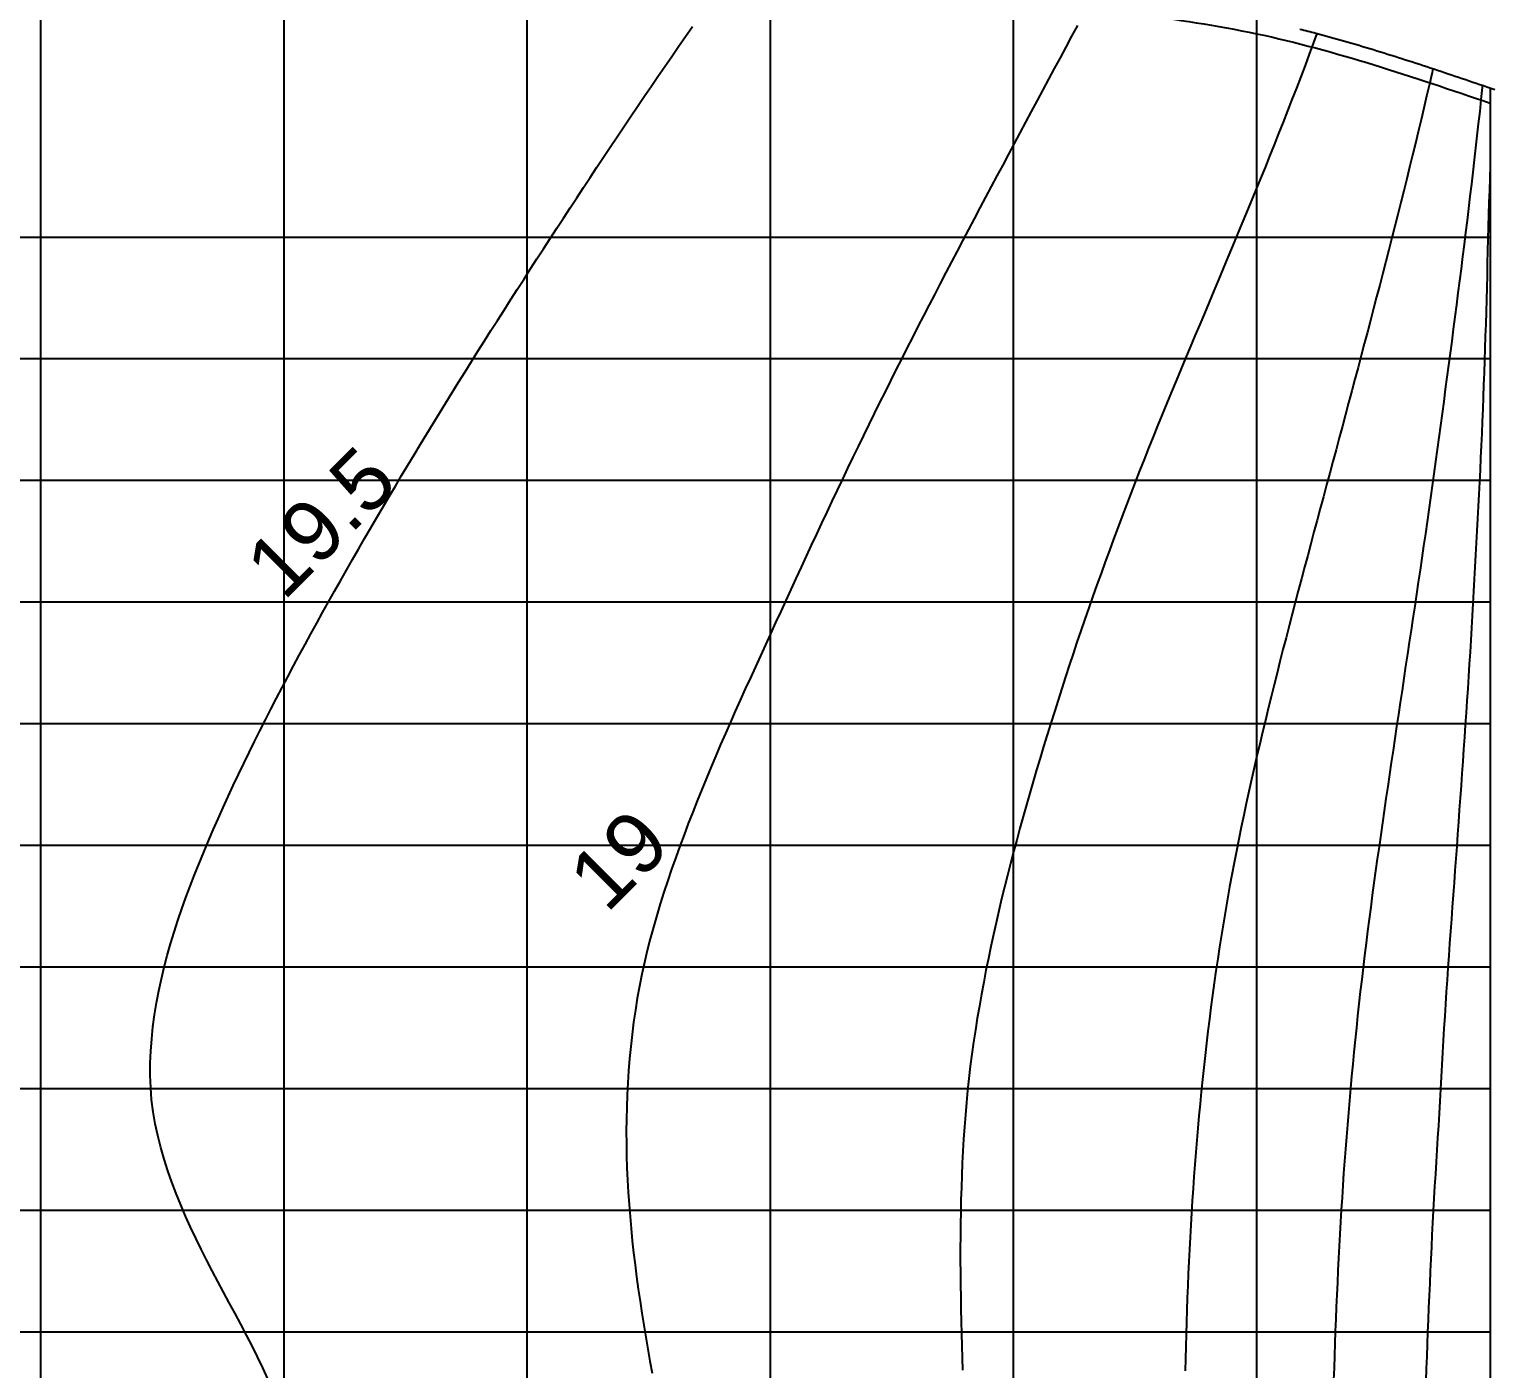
# Model space of a CAD drawing. Header units: millimetres. Extents: x 219888 to 472088, y 91183 to 209983.
# Drawn here: x 351434 to 363484, y 163441 to 174450 of the extents above; entities that cross this region are included whole.
import ezdxf

# ---------------------------------------------------------------- set-up
doc = ezdxf.new("R2010")
doc.units = ezdxf.units.MM
for name, color, linetype in [('Stations', 7, 'Continuous'), ('中横剖面图', 7, 'Continuous'), ('图纸', 7, 'Continuous')]:
    doc.layers.add(name, color=color, linetype=linetype)
doc.styles.get("Standard").update_dxf_attribs({"font": 'arial.ttf', "height": 600})

msp = doc.modelspace()

# ---------------------------------------------------------------- linework, layer by layer
at = {"layer": 'Stations', "color": 135}
for points in [[(353396.46, 163357.961), (353354.23, 163448.631), (353310.9, 163538.561), (353266.29, 163628.111), (353220.48, 163717.051), (353173.69, 163805.461), (353126.29, 163893.531), (353078.62, 163981.461), (353031, 164069.411), (352983.73, 164157.541), (352937.05, 164245.991), (352891.13, 164334.831), (352846.15, 164424.161), (352802.28, 164514.021), (352759.71, 164604.511), (352718.61, 164695.681), (352679.17, 164787.581), (352641.6, 164880.261), (352606.09, 164973.741), (352572.86, 165068.051), (352542.14, 165163.211), (352514.28, 165259.261), (352489.69, 165356.181), (352468.78, 165453.971), (352451.98, 165552.541), (352439.69, 165651.781), (352431.92, 165751.471), (352428.37, 165851.401), (352428.77, 165951.401), (352432.82, 166051.331), (352440.2, 166151.051), (352450.68, 166250.511), (352464.08, 166349.611), (352480.22, 166448.311), (352498.94, 166546.541), (352520.08, 166644.301), (352543.46, 166741.531), (352568.9, 166838.101), (352596.31, 166934.291), (352625.49, 167029.951), (352656.31, 167125.111), (352688.62, 167219.761), (352722.3, 167313.931), (352757.21, 167407.641), (352793.28, 167500.941), (352830.36, 167593.821), (352868.39, 167686.321), (352907.25, 167778.471), (352946.85, 167870.301), (352987.13, 167961.851), (353028.05, 168053.111), (353069.57, 168144.081), (353111.67, 168234.801), (353154.33, 168325.241), (353197.51, 168415.441), (353241.21, 168505.401), (353285.39, 168595.121), (353330.02, 168684.601), (353375.1, 168773.871), (353420.6, 168862.941), (353466.48, 168951.781), (353512.74, 169040.451), (353559.36, 169128.921), (353606.31, 169217.211), (353653.58, 169305.331), (353701.16, 169393.301), (353749.04, 169481.091), (353797.21, 169568.721), (353845.66, 169656.211), (353894.38, 169743.551), (353943.35, 169830.741), (353992.56, 169917.781), (354042.01, 170004.711), (354091.68, 170091.511), (354141.55, 170178.181), (354191.61, 170264.741), (354241.87, 170351.211), (354292.27, 170437.551), (354342.86, 170523.821), (354393.62, 170609.971), (354444.55, 170696.021), (354495.66, 170781.961), (354546.96, 170867.791), (354598.45, 170953.511), (354650.12, 171039.111), (354701.98, 171124.601), (354754.04, 171209.981), (354806.26, 171295.241), (354858.67, 171380.391), (354911.24, 171465.441), (354963.99, 171550.391), (355016.98, 171635.371), (355070.05, 171720.131), (355123.28, 171804.801), (355176.65, 171889.361), (355230.17, 171973.831), (355283.83, 172058.201), (355337.64, 172142.501), (355391.58, 172226.721), (355445.62, 172310.851), (355499.77, 172394.921), (355554, 172478.941), (355608.32, 172562.901), (355662.69, 172646.821), (355717.14, 172730.701), (355771.65, 172814.541), (355826.24, 172898.321), (355880.93, 172982.051), (355935.73, 173065.711), (355990.65, 173149.291), (356045.69, 173232.771), (356100.88, 173316.191), (356156.19, 173399.491), (356211.65, 173482.731), (356267.23, 173565.861), (356322.95, 173648.911), (356378.8, 173731.881), (356434.77, 173814.751), (356490.8, 173897.431), (356547.03, 173980.141), (356603.39, 174062.771), (356659.86, 174145.321), (356716.45, 174227.801), (356773.14, 174310.191), (356829.95, 174392.511), (356886.85, 174474.751)], [(360052.44, 174480.831), (360004.98, 174392.801), (359957.54, 174304.771), (359910.12, 174216.721), (359862.73, 174128.641), (359815.37, 174040.551), (359768.08, 173952.471), (359720.82, 173864.341), (359673.6, 173776.191), (359626.42, 173688.001), (359579.3, 173599.801), (359532.22, 173511.561), (359485.18, 173423.311), (359438.19, 173335.021), (359391.25, 173246.711), (359344.35, 173158.381), (359297.49, 173070.031), (359250.69, 172981.641), (359203.94, 172893.221), (359157.26, 172804.771), (359110.65, 172716.281), (359064.18, 172627.851), (359017.73, 172539.281), (358971.39, 172450.661), (358925.14, 172361.981), (358879.02, 172273.261), (358833.01, 172184.461), (358787.14, 172095.591), (358741.42, 172006.651), (358695.86, 171917.631), (358650.46, 171828.511), (358605.25, 171739.311), (358560.23, 171650.011), (358515.4, 171560.621), (358470.76, 171471.131), (358426.3, 171381.551), (358382.02, 171291.881), (358337.93, 171202.121), (358294.02, 171112.281), (358250.28, 171022.341), (358206.73, 170932.331), (358163.34, 170842.241), (358120.11, 170752.051), (358077.05, 170661.801), (358034.15, 170571.481), (357991.4, 170481.081), (357948.79, 170390.601), (357906.35, 170300.071), (357864.04, 170209.461), (357821.88, 170118.781), (357779.86, 170028.051), (357737.97, 169937.241), (357696.21, 169846.391), (357654.53, 169755.491), (357612.91, 169664.561), (357571.33, 169573.621), (357529.7, 169482.561), (357488.1, 169391.641), (357446.48, 169300.731), (357404.87, 169209.811), (357363.34, 169118.861), (357321.94, 169027.841), (357280.72, 168936.741), (357239.74, 168845.521), (357199.07, 168754.161), (357158.74, 168662.651), (357118.8, 168570.971), (357079.28, 168479.111), (357040.23, 168387.061), (357001.67, 168294.781), (356963.66, 168202.291), (356926.22, 168109.561), (356889.4, 168016.591), (356853.25, 167923.351), (356817.79, 167829.841), (356783.09, 167736.051), (356749.17, 167641.971), (356716.11, 167547.591), (356683.93, 167452.901), (356652.7, 167357.901), (356622.53, 167262.551), (356593.54, 167166.831), (356565.85, 167070.731), (356539.63, 166974.331), (356514.94, 166877.411), (356491.98, 166780.081), (356470.83, 166682.351), (356451.47, 166584.231), (356433.85, 166485.781), (356417.93, 166387.061), (356403.65, 166288.081), (356390.96, 166188.881), (356379.8, 166089.501), (356370.16, 165989.971), (356362, 165890.291), (356355.34, 165790.511), (356350.14, 165690.621), (356346.41, 165590.691), (356344.13, 165490.711), (356343.27, 165390.701), (356343.79, 165290.691), (356345.65, 165190.691), (356348.83, 165090.731), (356353.26, 164990.811), (356358.92, 164890.971), (356365.75, 164791.181), (356373.7, 164691.471), (356382.7, 164592.031), (356392.72, 164492.521), (356403.69, 164393.111), (356415.57, 164293.811), (356428.32, 164194.621), (356441.89, 164095.541), (356456.25, 163996.571), (356471.35, 163897.701), (356487.13, 163798.931), (356503.49, 163700.271), (356520.37, 163601.701), (356537.67, 163503.171), (356555.28, 163404.721)], [(362022.569, 174416.483), (361994.7, 174340.981), (361959.77, 174247.281), (361924.54, 174153.681), (361889.02, 174060.191), (361853.23, 173966.831), (361817.16, 173873.531), (361780.85, 173780.361), (361744.29, 173687.291), (361707.5, 173594.301), (361670.48, 173501.391), (361633.25, 173408.561), (361595.83, 173315.831), (361558.23, 173223.171), (361520.45, 173130.581), (361482.51, 173038.051), (361444.42, 172945.591), (361406.19, 172853.171), (361367.85, 172760.811), (361329.39, 172668.491), (361290.84, 172576.211), (361252.22, 172483.971), (361213.52, 172391.751), (361174.78, 172299.591), (361135.98, 172207.411), (361097.16, 172115.241), (361058.33, 172023.071), (361019.5, 171930.911), (360980.7, 171838.781), (360941.94, 171746.581), (360903.26, 171654.341), (360864.69, 171562.061), (360826.29, 171469.761), (360788.04, 171377.331), (360750.02, 171284.821), (360712.27, 171192.271), (360674.77, 171099.541), (360637.57, 171006.691), (360600.67, 170913.781), (360564.04, 170820.701), (360527.7, 170727.521), (360491.64, 170634.261), (360455.85, 170540.861), (360420.35, 170447.401), (360385.11, 170353.781), (360350.17, 170260.111), (360315.5, 170166.281), (360281.12, 170072.351), (360247.06, 169978.341), (360213.3, 169884.191), (360179.87, 169789.961), (360146.74, 169695.571), (360113.95, 169601.121), (360081.49, 169506.511), (360049.36, 169411.821), (360017.58, 169317.031), (359986.11, 169222.071), (359955.01, 169127.051), (359924.23, 169031.861), (359893.81, 168936.631), (359863.7, 168841.231), (359833.91, 168745.791), (359804.44, 168650.261), (359775.24, 168554.571), (359746.34, 168458.861), (359717.71, 168363.011), (359689.4, 168267.111), (359661.43, 168171.131), (359633.82, 168074.961), (359606.62, 167978.751), (359579.85, 167882.441), (359553.51, 167785.891), (359527.69, 167689.311), (359502.37, 167592.601), (359477.56, 167495.661), (359453.33, 167398.671), (359429.67, 167301.521), (359406.59, 167204.161), (359384.16, 167106.731), (359362.37, 167009.161), (359341.23, 166911.371), (359320.79, 166813.491), (359301.06, 166715.471), (359282.05, 166617.321), (359263.77, 166518.931), (359246.28, 166420.491), (359229.6, 166321.911), (359213.78, 166223.181), (359198.86, 166124.231), (359184.93, 166025.231), (359172.03, 165926.091), (359160.2, 165826.791), (359149.5, 165727.291), (359139.92, 165627.771), (359131.37, 165528.161), (359123.8, 165428.461), (359117.13, 165328.601), (359111.32, 165228.781), (359106.3, 165128.921), (359102.01, 165029.021), (359098.42, 164929.071), (359095.5, 164829.121), (359093.21, 164729.161), (359091.55, 164629.191), (359090.46, 164529.211), (359089.94, 164429.131), (359089.95, 164329.131), (359090.45, 164229.151), (359091.42, 164129.161), (359092.82, 164029.191), (359094.62, 163929.091), (359096.78, 163829.121), (359099.25, 163729.151), (359101.96, 163629.191), (359104.83, 163529.331), (359107.77, 163429.271)], [(362975.958, 174127.191), (362968.99, 174095.941), (362946.93, 173998.451), (362924.55, 173900.961), (362901.87, 173803.561), (362878.92, 173706.231), (362855.71, 173608.991), (362832.26, 173511.751), (362808.6, 173414.571), (362784.76, 173317.491), (362760.73, 173220.391), (362736.55, 173123.361), (362712.24, 173026.401), (362687.77, 172929.401), (362663.18, 172832.461), (362638.47, 172735.551), (362613.65, 172638.691), (362588.71, 172541.841), (362563.67, 172445.031), (362538.53, 172348.261), (362513.31, 172251.521), (362487.98, 172154.751), (362462.57, 172058.011), (362437.1, 171961.341), (362411.56, 171864.651), (362385.95, 171767.961), (362360.31, 171671.351), (362334.59, 171574.661), (362308.86, 171478.081), (362283.07, 171381.421), (362257.26, 171284.821), (362231.42, 171188.231), (362205.54, 171091.601), (362179.65, 170995.041), (362153.75, 170898.471), (362127.81, 170801.851), (362101.86, 170705.271), (362075.92, 170608.721), (362049.97, 170512.181), (362024.02, 170415.571), (361998.09, 170318.961), (361972.21, 170222.361), (361946.39, 170125.761), (361920.63, 170029.141), (361894.95, 169932.491), (361869.37, 169835.841), (361843.9, 169739.141), (361818.54, 169642.411), (361793.33, 169545.641), (361768.26, 169448.831), (361743.36, 169351.961), (361718.64, 169255.061), (361694.11, 169158.101), (361669.79, 169061.101), (361645.69, 168964.051), (361621.84, 168866.951), (361598.24, 168769.801), (361574.91, 168672.611), (361551.84, 168575.261), (361529.07, 168477.851), (361506.62, 168380.391), (361484.5, 168282.891), (361462.73, 168185.351), (361441.31, 168087.641), (361420.28, 167989.821), (361399.69, 167891.971), (361379.56, 167794.081), (361359.9, 167696.001), (361340.74, 167597.811), (361322.12, 167499.591), (361304.06, 167401.281), (361286.52, 167302.761), (361269.52, 167204.221), (361253.04, 167105.661), (361237.04, 167006.871), (361221.54, 166908.091), (361206.51, 166809.271), (361191.93, 166710.271), (361177.83, 166611.331), (361164.17, 166512.231), (361150.96, 166413.091), (361138.21, 166313.981), (361125.88, 166214.651), (361114.02, 166115.451), (361102.58, 166016.031), (361091.59, 165916.661), (361081.03, 165817.211), (361070.88, 165717.711), (361061.16, 165618.221), (361051.84, 165518.601), (361042.93, 165419.071), (361034.4, 165319.351), (361026.27, 165219.791), (361018.51, 165119.991), (361011.15, 165020.371), (361004.13, 164920.511), (360997.5, 164820.811), (360991.21, 164720.931), (360985.28, 164621.171), (360979.68, 164521.271), (360974.43, 164421.441), (360969.49, 164321.551), (360964.87, 164221.631), (360960.55, 164121.781), (360956.51, 164021.791), (360952.76, 163921.981), (360949.26, 163821.911), (360946.04, 163722.041), (360943.06, 163622.021), (360940.32, 163522.061), (360937.81, 163422.121)], [(363381.648, 173990.488), (363380.07, 173972.271), (363371.44, 173873.451), (363360.73, 173773.671), (363349.49, 173674.301), (363338.11, 173574.891), (363326.76, 173475.601), (363315.44, 173376.211), (363304.08, 173276.831), (363292.62, 173177.481), (363281.01, 173078.141), (363269.22, 172978.851), (363257.22, 172879.571), (363245.02, 172780.321), (363232.67, 172681.081), (363220.18, 172581.861), (363207.58, 172482.661), (363194.89, 172383.471), (363182.11, 172284.291), (363169.27, 172185.111), (363156.37, 172085.971), (363143.42, 171986.811), (363130.41, 171887.661), (363117.39, 171788.651), (363104.32, 171689.541), (363091.19, 171590.331), (363078, 171491.261), (363064.71, 171392.031), (363051.38, 171292.871), (363037.99, 171193.761), (363024.55, 171094.661), (363011.04, 170995.581), (362997.46, 170896.501), (362983.8, 170797.451), (362970.05, 170698.391), (362956.21, 170599.351), (362942.24, 170500.331), (362928.14, 170401.341), (362913.9, 170302.341), (362899.53, 170203.381), (362885.05, 170104.441), (362870.46, 170005.511), (362855.78, 169906.591), (362841.03, 169807.681), (362826.22, 169708.781), (362811.38, 169609.901), (362796.53, 169511.001), (362781.67, 169412.111), (362766.8, 169313.221), (362751.94, 169214.321), (362737.09, 169115.431), (362722.24, 169016.541), (362707.41, 168917.641), (362692.6, 168818.751), (362677.81, 168719.841), (362663.05, 168620.931), (362648.33, 168522.031), (362633.64, 168423.111), (362619.01, 168324.191), (362604.45, 168225.251), (362589.96, 168126.311), (362575.54, 168027.361), (362561.22, 167928.381), (362547.01, 167829.401), (362532.9, 167730.391), (362518.93, 167631.371), (362505.1, 167532.341), (362491.44, 167433.281), (362477.96, 167334.181), (362464.69, 167235.071), (362451.64, 167135.921), (362438.84, 167036.741), (362426.32, 166937.531), (362414.07, 166838.281), (362402.12, 166738.991), (362390.46, 166639.671), (362379.08, 166540.331), (362367.98, 166440.941), (362357.17, 166341.531), (362346.64, 166242.081), (362336.38, 166142.621), (362326.4, 166043.111), (362316.69, 165943.571), (362307.27, 165844.031), (362298.13, 165744.451), (362289.28, 165644.831), (362280.71, 165545.201), (362272.44, 165445.551), (362264.46, 165345.841), (362256.77, 165246.151), (362249.36, 165146.431), (362242.25, 165046.681), (362235.41, 164946.921), (362228.85, 164847.131), (362222.57, 164747.321), (362216.56, 164647.511), (362210.81, 164547.661), (362205.32, 164447.821), (362200.09, 164347.951), (362195.1, 164248.081), (362190.35, 164148.191), (362185.83, 164048.291), (362181.53, 163948.391), (362177.44, 163848.461), (362173.56, 163748.541), (362169.89, 163648.611), (362166.41, 163548.671), (362163.11, 163448.711), (362160, 163348.771)], [(363446.14, 173968.517), (363446.14, 173926.281), (363446.14, 173826.851), (363446.14, 173726.961), (363446.14, 173626.851), (363446.14, 173527.421), (363446.14, 173427.171), (363446.04, 173327.011), (363443.14, 173227.061), (363440.26, 173127.101), (363437.39, 173027.141), (363434.55, 172927.171), (363431.75, 172827.221), (363428.99, 172727.251), (363426.29, 172627.291), (363423.65, 172527.321), (363421.03, 172427.361), (363418.39, 172327.391), (363415.69, 172227.421), (363412.91, 172127.471), (363410, 172027.501), (363406.96, 171927.551), (363403.78, 171827.601), (363400.45, 171727.661), (363397, 171627.711), (363393.42, 171527.771), (363389.72, 171427.831), (363385.89, 171327.891), (363381.92, 171227.971), (363377.76, 171128.071), (363373.35, 171028.211), (363368.59, 170928.421), (363363.47, 170828.581), (363358.18, 170728.731), (363352.99, 170628.921), (363347.88, 170528.871), (363342.8, 170429.011), (363337.67, 170329.091), (363332.48, 170229.221), (363327.19, 170129.361), (363321.8, 170029.501), (363316.33, 169929.651), (363310.75, 169829.811), (363305.08, 169729.971), (363299.31, 169630.131), (363293.44, 169530.301), (363287.46, 169430.481), (363281.36, 169330.671), (363275.13, 169230.861), (363268.77, 169131.061), (363262.29, 169031.271), (363255.69, 168931.491), (363248.99, 168831.721), (363242.2, 168731.941), (363235.34, 168632.181), (363228.41, 168532.421), (363221.44, 168432.661), (363214.44, 168332.911), (363207.41, 168233.151), (363200.36, 168133.401), (363193.3, 168033.651), (363186.22, 167933.901), (363179.11, 167834.151), (363171.98, 167734.411), (363164.82, 167634.661), (363157.62, 167534.921), (363150.38, 167435.181), (363143.07, 167335.441), (363135.66, 167235.641), (363128.19, 167135.941), (363120.74, 167036.111), (363113.47, 166936.421), (363106.43, 166836.831), (363099.57, 166737.041), (363092.85, 166637.251), (363086.24, 166537.471), (363079.72, 166437.681), (363073.3, 166337.891), (363066.96, 166238.091), (363060.71, 166138.281), (363054.59, 166038.471), (363048.61, 165938.641), (363042.84, 165838.781), (363037.4, 165738.741), (363032.28, 165638.871), (363027.12, 165539.081), (363021.42, 165439.311), (363015.24, 165339.531), (363008.89, 165239.731), (363002.54, 165139.941), (362996.33, 165040.171), (362990.32, 164940.351), (362984.57, 164840.521), (362979.05, 164740.671), (362973.72, 164640.811), (362968.58, 164540.941), (362963.59, 164441.071), (362958.75, 164341.181), (362954.06, 164241.291), (362949.5, 164141.401), (362945.07, 164041.481), (362940.78, 163941.581), (362936.62, 163841.661), (362932.59, 163741.751), (362928.69, 163641.821), (362924.93, 163541.901), (362921.29, 163441.961), (362917.77, 163342.021)], [(363446.14, 173968.517), (363446.14, 173923.671), (363446.14, 173823.671), (363446.14, 173723.671), (363446.14, 173623.671), (363446.14, 173523.671), (363446.14, 173423.661), (363446.14, 173323.671), (363446.14, 173223.671), (363446.14, 173123.671), (363446.14, 173023.661), (363446.14, 172923.661), (363446.14, 172823.661), (363446.14, 172723.661), (363446.14, 172623.661), (363446.14, 172523.661), (363446.14, 172423.661), (363446.14, 172323.661), (363446.14, 172223.661), (363446.14, 172123.661), (363446.14, 172023.661), (363446.14, 171923.661), (363446.14, 171823.661), (363446.14, 171723.661), (363446.14, 171623.661), (363446.14, 171523.661), (363446.14, 171423.661), (363446.14, 171323.661), (363446.14, 171223.661), (363446.14, 171123.661), (363446.14, 171023.661), (363446.14, 170923.661), (363446.14, 170823.661), (363446.14, 170723.661), (363446.14, 170623.661), (363446.14, 170523.661), (363446.14, 170423.651), (363446.14, 170323.651), (363446.14, 170223.661), (363446.14, 170123.651), (363446.14, 170023.651), (363446.14, 169923.651), (363446.14, 169823.651), (363446.14, 169723.651), (363446.14, 169623.651), (363446.14, 169523.651), (363446.14, 169423.651), (363446.14, 169323.651), (363446.14, 169223.651), (363446.14, 169123.651), (363446.14, 169023.651), (363446.14, 168923.651), (363446.14, 168823.651), (363446.14, 168723.651), (363446.14, 168623.651), (363446.14, 168523.651), (363446.14, 168423.651), (363446.14, 168323.651), (363446.14, 168223.651), (363446.14, 168123.651), (363446.14, 168023.651), (363446.14, 167923.651), (363446.14, 167823.651), (363446.14, 167723.651), (363446.14, 167623.651), (363446.14, 167523.641), (363446.14, 167423.641), (363446.14, 167323.641), (363446.14, 167223.641), (363446.14, 167123.641), (363446.14, 167023.641), (363446.14, 166923.641), (363446.14, 166823.641), (363446.14, 166723.641), (363446.14, 166623.641), (363446.14, 166523.641), (363446.14, 166423.641), (363446.14, 166323.641), (363446.14, 166223.641), (363446.14, 166123.641), (363446.14, 166023.641), (363446.14, 165923.641), (363446.14, 165823.641), (363446.14, 165723.641), (363446.14, 165623.641), (363446.14, 165523.641), (363446.14, 165423.641), (363446.14, 165323.641), (363446.14, 165223.641), (363446.14, 165123.641), (363446.14, 165023.631), (363446.14, 164923.641), (363446.14, 164823.631), (363446.14, 164723.631), (363446.14, 164623.631), (363446.14, 164523.631), (363446.14, 164423.631), (363446.14, 164323.631), (363446.14, 164223.631), (363446.14, 164123.631), (363446.14, 164023.631), (363446.14, 163923.631), (363446.14, 163823.631), (363446.14, 163723.631), (363446.14, 163623.631), (363446.14, 163523.631), (363446.14, 163423.631)], [(363446.14, 173968.517), (363446.14, 173925.481), (363446.14, 173825.481), (363446.14, 173725.481), (363446.14, 173625.481), (363446.14, 173525.481), (363446.14, 173425.481), (363446.14, 173325.481), (363446.14, 173225.481), (363446.14, 173125.481), (363446.14, 173025.481), (363446.14, 172925.481), (363446.14, 172825.481), (363446.14, 172725.481), (363446.14, 172625.481), (363446.14, 172525.481), (363446.14, 172425.471), (363446.14, 172325.471), (363446.14, 172225.481), (363446.14, 172125.481), (363446.14, 172025.481), (363446.14, 171925.471), (363446.14, 171825.471), (363446.14, 171725.471), (363446.14, 171625.471), (363446.14, 171525.471), (363446.14, 171425.471), (363446.14, 171325.471), (363446.14, 171225.471), (363446.14, 171125.471), (363446.14, 171025.471), (363446.14, 170925.471), (363446.14, 170825.471), (363446.14, 170725.471), (363446.14, 170625.471), (363446.14, 170525.401), (363446.14, 170425.471), (363446.14, 170325.461), (363446.14, 170225.471), (363446.14, 170125.471), (363446.14, 170025.461), (363446.14, 169925.471), (363446.14, 169825.461), (363446.14, 169725.471), (363446.14, 169625.471), (363446.14, 169525.471), (363446.14, 169425.461), (363446.14, 169325.461), (363446.14, 169225.461), (363446.14, 169125.461), (363446.14, 169025.461), (363446.14, 168925.461), (363446.14, 168825.461), (363446.14, 168725.461), (363446.14, 168625.461), (363446.14, 168525.461), (363446.14, 168425.471), (363446.14, 168325.471), (363446.14, 168225.471), (363446.14, 168125.471), (363446.14, 168025.471), (363446.14, 167925.461), (363446.14, 167825.461), (363446.14, 167725.461), (363446.14, 167625.461), (363446.14, 167525.451), (363446.14, 167425.451), (363446.14, 167325.451), (363446.14, 167225.451), (363446.14, 167125.451), (363446.14, 167025.451), (363446.14, 166925.451), (363446.14, 166825.451), (363446.14, 166725.451), (363446.14, 166625.451), (363446.14, 166525.451), (363446.14, 166425.451), (363446.14, 166325.441), (363446.14, 166225.451), (363446.14, 166125.451), (363446.14, 166025.451), (363446.14, 165925.441), (363446.14, 165825.441), (363446.14, 165725.441), (363446.14, 165625.441), (363446.14, 165525.451), (363446.14, 165425.381), (363446.14, 165325.441), (363446.14, 165225.441), (363446.14, 165125.441), (363446.14, 165025.431), (363446.14, 164925.341), (363446.14, 164825.341), (363446.14, 164725.291), (363446.14, 164625.191), (363446.14, 164525.081), (363446.14, 164425.131), (363446.14, 164325.031), (363446.14, 164225.021), (363446.14, 164125.221), (363446.14, 164025.761), (363446.14, 163925.541), (363446.14, 163825.521), (363446.14, 163725.501), (363446.14, 163625.641), (363446.14, 163525.601), (363446.14, 163425.571)], [(363446.14, 173968.517), (363446.14, 173930.941), (363446.14, 173830.941), (363446.14, 173730.931), (363446.14, 173630.941), (363446.14, 173530.941), (363446.14, 173430.941), (363446.14, 173330.941), (363446.14, 173230.941), (363446.14, 173130.941), (363446.14, 173030.941), (363446.14, 172930.941), (363446.14, 172830.941), (363446.14, 172730.941), (363446.14, 172630.941), (363446.14, 172530.941), (363446.14, 172430.941), (363446.14, 172330.941), (363446.14, 172230.941), (363446.14, 172130.931), (363446.14, 172030.931), (363446.14, 171930.931), (363446.14, 171830.931), (363446.14, 171730.931), (363446.14, 171630.931), (363446.14, 171530.931), (363446.14, 171430.931), (363446.14, 171330.931), (363446.14, 171230.931), (363446.14, 171130.931), (363446.14, 171030.931), (363446.14, 170930.931), (363446.14, 170830.931), (363446.14, 170730.931), (363446.14, 170630.931), (363446.14, 170530.931), (363446.14, 170430.931), (363446.14, 170330.931), (363446.14, 170230.931), (363446.14, 170130.931), (363446.14, 170030.931), (363446.14, 169930.931), (363446.14, 169830.931), (363446.14, 169730.931), (363446.14, 169630.921), (363446.14, 169530.931), (363446.14, 169430.921), (363446.14, 169330.921), (363446.14, 169230.921), (363446.14, 169130.921), (363446.14, 169030.921), (363446.14, 168930.921), (363446.14, 168830.921), (363446.14, 168730.921), (363446.14, 168630.931), (363446.14, 168530.921), (363446.14, 168430.931), (363446.14, 168330.921), (363446.14, 168230.931), (363446.14, 168130.931), (363446.14, 168030.921), (363446.14, 167930.921), (363446.14, 167830.921), (363446.14, 167730.921), (363446.14, 167630.921), (363446.14, 167530.921), (363446.14, 167430.921), (363446.14, 167330.921), (363446.14, 167230.921), (363446.14, 167130.921), (363446.14, 167030.921), (363446.14, 166930.921), (363446.14, 166830.921), (363446.14, 166730.911), (363446.14, 166630.921), (363446.14, 166530.911), (363446.14, 166430.911), (363446.14, 166330.911), (363446.14, 166230.911), (363446.14, 166130.911), (363446.14, 166030.911), (363446.14, 165930.911), (363446.14, 165830.911), (363446.14, 165730.911), (363446.14, 165630.911), (363446.14, 165530.911), (363446.14, 165430.911), (363446.14, 165330.911), (363446.14, 165230.911), (363446.14, 165130.911), (363446.14, 165030.911), (363446.14, 164930.911), (363446.14, 164830.911), (363446.14, 164730.911), (363446.14, 164630.911), (363446.14, 164530.911), (363446.14, 164430.911), (363446.14, 164330.911), (363446.14, 164230.911), (363446.14, 164130.911), (363446.14, 164030.911), (363446.14, 163930.911), (363446.14, 163830.911), (363446.14, 163730.911), (363446.14, 163630.901), (363446.14, 163530.901), (363446.14, 163430.911)], [(363446.14, 173968.517), (363446.14, 173942.171), (363446.14, 173842.171), (363446.14, 173742.171), (363446.14, 173642.171), (363446.14, 173542.171), (363446.14, 173442.171), (363446.14, 173342.171), (363446.14, 173242.171), (363446.14, 173142.171), (363446.14, 173042.171), (363446.14, 172942.171), (363446.14, 172842.171), (363446.14, 172742.171), (363446.14, 172642.171), (363446.14, 172542.171), (363446.14, 172442.171), (363446.14, 172342.171), (363446.14, 172242.171), (363446.14, 172142.171), (363446.14, 172042.171), (363446.14, 171942.171), (363446.14, 171842.171), (363446.14, 171742.171), (363446.14, 171642.161), (363446.14, 171542.161), (363446.14, 171442.161), (363446.14, 171342.171), (363446.14, 171242.161), (363446.14, 171142.161), (363446.14, 171042.161), (363446.14, 170942.161), (363446.14, 170842.161), (363446.14, 170742.161), (363446.14, 170642.161), (363446.14, 170542.161), (363446.14, 170442.161), (363446.14, 170342.161), (363446.14, 170242.161), (363446.14, 170142.161), (363446.14, 170042.161), (363446.14, 169942.161), (363446.14, 169842.161), (363446.14, 169742.161), (363446.14, 169642.161), (363446.14, 169542.161), (363446.14, 169442.161), (363446.14, 169342.161), (363446.14, 169242.151), (363446.14, 169142.161), (363446.14, 169042.161), (363446.14, 168942.161), (363446.14, 168842.161), (363446.14, 168742.161), (363446.14, 168642.161), (363446.14, 168542.161), (363446.14, 168442.161), (363446.14, 168342.151), (363446.14, 168242.151), (363446.14, 168142.151), (363446.14, 168042.151), (363446.14, 167942.151), (363446.14, 167842.151), (363446.14, 167742.151), (363446.14, 167642.151), (363446.14, 167542.151), (363446.14, 167442.151), (363446.14, 167342.151), (363446.14, 167242.151), (363446.14, 167142.151), (363446.14, 167042.151), (363446.14, 166942.151), (363446.14, 166842.151), (363446.14, 166742.151), (363446.14, 166642.141), (363446.14, 166542.151), (363446.14, 166442.151), (363446.14, 166342.141), (363446.14, 166242.141), (363446.14, 166142.141), (363446.14, 166042.141), (363446.14, 165942.141), (363446.14, 165842.141), (363446.14, 165742.141), (363446.14, 165642.141), (363446.14, 165542.141), (363446.14, 165442.141), (363446.14, 165342.141), (363446.14, 165242.141), (363446.14, 165142.141), (363446.14, 165042.141), (363446.14, 164942.141), (363446.14, 164842.141), (363446.14, 164742.141), (363446.14, 164642.141), (363446.14, 164542.141), (363446.14, 164442.141), (363446.14, 164342.141), (363446.14, 164242.141), (363446.14, 164142.141), (363446.14, 164042.141), (363446.14, 163942.131), (363446.14, 163842.131), (363446.14, 163742.131), (363446.14, 163642.131), (363446.14, 163542.131), (363446.14, 163442.131), (363446.14, 163342.131)], [(363446.14, 173968.517), (363446.14, 173870.201), (363446.14, 173770.201), (363446.14, 173670.201), (363446.14, 173570.201), (363446.14, 173470.201), (363446.14, 173370.201), (363446.14, 173270.201), (363446.14, 173170.201), (363446.14, 173070.201), (363446.14, 172970.201), (363446.14, 172870.201), (363446.14, 172770.201), (363446.14, 172670.191), (363446.14, 172570.191), (363446.14, 172470.191), (363446.14, 172370.191), (363446.14, 172270.191), (363446.14, 172170.191), (363446.14, 172070.191), (363446.14, 171970.191), (363446.14, 171870.191), (363446.14, 171770.191), (363446.14, 171670.191), (363446.14, 171570.191), (363446.14, 171470.191), (363446.14, 171370.191), (363446.14, 171270.191), (363446.14, 171170.191), (363446.14, 171070.191), (363446.14, 170970.191), (363446.14, 170870.181), (363446.14, 170770.181), (363446.14, 170670.181), (363446.14, 170570.181), (363446.14, 170470.181), (363446.14, 170370.181), (363446.14, 170270.181), (363446.14, 170170.181), (363446.14, 170070.181), (363446.14, 169970.181), (363446.14, 169870.181), (363446.14, 169770.181), (363446.14, 169670.181), (363446.14, 169570.181), (363446.14, 169470.181), (363446.14, 169370.181), (363446.14, 169270.171), (363446.14, 169170.171), (363446.14, 169070.171), (363446.14, 168970.171), (363446.14, 168870.171), (363446.14, 168770.171), (363446.14, 168670.171), (363446.14, 168570.171), (363446.14, 168470.171), (363446.14, 168370.171), (363446.14, 168270.171), (363446.14, 168170.171), (363446.14, 168070.171), (363446.14, 167970.171), (363446.14, 167870.171), (363446.14, 167770.171), (363446.14, 167670.171), (363446.14, 167570.171), (363446.14, 167470.171), (363446.14, 167370.171), (363446.14, 167270.171), (363446.14, 167170.161), (363446.14, 167070.161), (363446.14, 166970.161), (363446.14, 166870.161), (363446.14, 166770.161), (363446.14, 166670.161), (363446.14, 166570.161), (363446.14, 166470.161), (363446.14, 166370.161), (363446.14, 166270.161), (363446.14, 166170.161), (363446.14, 166070.161), (363446.14, 165970.161), (363446.14, 165870.161), (363446.14, 165770.161), (363446.14, 165670.151), (363446.14, 165570.161), (363446.14, 165470.151), (363446.14, 165370.151), (363446.14, 165270.151), (363446.14, 165170.151), (363446.14, 165070.151), (363446.14, 164970.151), (363446.14, 164870.151), (363446.14, 164770.151), (363446.14, 164670.151), (363446.14, 164570.151), (363446.14, 164470.151), (363446.14, 164370.151), (363446.14, 164270.151), (363446.14, 164170.151), (363446.14, 164070.151), (363446.14, 163970.151), (363446.14, 163870.141), (363446.14, 163770.141), (363446.14, 163670.141), (363446.14, 163570.141), (363446.14, 163470.141), (363446.14, 163370.141)], [(363446.14, 173968.517), (363446.14, 173877.521), (363446.14, 173777.511), (363446.14, 173677.501), (363446.14, 173577.491), (363446.14, 173477.481), (363446.14, 173377.471), (363446.14, 173277.461), (363446.14, 173177.451), (363446.14, 173077.441), (363446.14, 172977.431), (363446.14, 172877.421), (363446.14, 172777.411), (363446.14, 172677.401), (363446.14, 172577.391), (363446.14, 172477.381), (363446.14, 172377.371), (363446.14, 172277.361), (363446.14, 172177.341), (363446.14, 172077.341), (363446.14, 171977.331), (363446.14, 171877.321), (363446.14, 171777.311), (363446.14, 171677.301), (363446.14, 171577.281), (363446.14, 171477.271), (363446.14, 171377.271), (363446.14, 171277.251), (363446.14, 171177.241), (363446.14, 171077.241), (363446.14, 170977.231), (363446.14, 170877.221), (363446.14, 170777.211), (363446.14, 170677.201), (363446.14, 170577.191), (363446.14, 170477.181), (363446.14, 170377.171), (363446.14, 170277.161), (363446.14, 170177.141), (363446.14, 170077.131), (363446.14, 169977.131), (363446.14, 169877.111), (363446.14, 169777.101), (363446.14, 169677.091), (363446.14, 169577.081), (363446.14, 169477.071), (363446.14, 169377.061), (363446.14, 169277.051), (363446.14, 169177.041), (363446.14, 169077.031), (363446.14, 168977.021), (363446.14, 168877.011), (363446.14, 168777.001), (363446.14, 168676.991), (363446.14, 168576.981), (363446.14, 168476.971), (363446.14, 168376.961), (363446.14, 168276.951), (363446.14, 168176.941), (363446.14, 168076.931), (363446.14, 167976.921), (363446.14, 167876.911), (363446.14, 167776.901), (363446.14, 167676.891), (363446.14, 167576.881), (363446.14, 167476.871), (363446.14, 167376.861), (363446.14, 167276.851), (363446.14, 167176.841), (363446.14, 167076.831), (363446.14, 166976.821), (363446.14, 166876.811), (363446.14, 166776.801), (363446.14, 166676.791), (363446.14, 166576.781), (363446.14, 166476.771), (363446.14, 166376.761), (363446.14, 166276.751), (363446.14, 166176.741), (363446.14, 166076.731), (363446.14, 165976.721), (363446.14, 165876.711), (363446.14, 165776.701), (363446.14, 165676.691), (363446.14, 165576.681), (363446.14, 165476.671), (363446.14, 165376.661), (363446.14, 165276.651), (363446.14, 165176.641), (363446.14, 165076.631), (363446.14, 164976.621), (363446.14, 164876.611), (363446.14, 164776.601), (363446.14, 164676.591), (363446.14, 164576.581), (363446.14, 164476.571), (363446.14, 164376.561), (363446.14, 164276.551), (363446.14, 164176.541), (363446.14, 164076.531), (363446.14, 163976.521), (363446.14, 163876.511), (363446.14, 163776.501), (363446.14, 163676.491), (363446.14, 163576.481), (363446.14, 163476.471), (363446.14, 163376.461)], [(363446.14, 173968.517), (363446.14, 173943.851), (363446.14, 173843.851), (363446.14, 173743.851), (363446.14, 173643.851), (363446.14, 173543.851), (363446.14, 173443.851), (363446.14, 173343.851), (363446.14, 173243.851), (363446.14, 173143.851), (363446.14, 173043.851), (363446.14, 172943.851), (363446.14, 172843.851), (363446.14, 172743.851), (363446.14, 172643.851), (363446.14, 172543.851), (363446.14, 172443.851), (363446.14, 172343.851), (363446.14, 172243.851), (363446.14, 172143.851), (363446.14, 172043.851), (363446.14, 171943.851), (363446.14, 171843.851), (363446.14, 171743.851), (363446.14, 171643.851), (363446.14, 171543.841), (363446.14, 171443.841), (363446.14, 171343.841), (363446.14, 171243.841), (363446.14, 171143.841), (363446.14, 171043.841), (363446.14, 170943.841), (363446.14, 170843.841), (363446.14, 170743.841), (363446.14, 170643.841), (363446.14, 170543.841), (363446.14, 170443.841), (363446.14, 170343.841), (363446.14, 170243.841), (363446.14, 170143.841), (363446.14, 170043.841), (363446.14, 169943.841), (363446.14, 169843.831), (363446.14, 169743.831), (363446.14, 169643.831), (363446.14, 169543.831), (363446.14, 169443.831), (363446.14, 169343.831), (363446.14, 169243.831), (363446.14, 169143.831), (363446.14, 169043.831), (363446.14, 168943.831), (363446.14, 168843.831), (363446.14, 168743.831), (363446.14, 168643.831), (363446.14, 168543.831), (363446.14, 168443.831), (363446.14, 168343.831), (363446.14, 168243.831), (363446.14, 168143.831), (363446.14, 168043.831), (363446.14, 167943.831), (363446.14, 167843.821), (363446.14, 167743.821), (363446.14, 167643.821), (363446.14, 167543.821), (363446.14, 167443.821), (363446.14, 167343.821), (363446.14, 167243.821), (363446.14, 167143.821), (363446.14, 167043.821), (363446.14, 166943.821), (363446.14, 166843.821), (363446.14, 166743.821), (363446.14, 166643.811), (363446.14, 166543.811), (363446.14, 166443.811), (363446.14, 166343.811), (363446.14, 166243.811), (363446.14, 166143.811), (363446.14, 166043.811), (363446.14, 165943.811), (363446.14, 165843.811), (363446.14, 165743.801), (363446.14, 165643.801), (363446.14, 165543.801), (363446.14, 165443.801), (363446.14, 165343.801), (363446.14, 165243.801), (363446.14, 165143.791), (363446.14, 165043.791), (363446.14, 164943.791), (363446.14, 164843.791), (363446.14, 164743.791), (363446.14, 164643.791), (363446.14, 164543.791), (363446.14, 164443.791), (363446.14, 164343.791), (363446.14, 164243.791), (363446.14, 164143.791), (363446.14, 164043.791), (363446.14, 163943.791), (363446.14, 163843.781), (363446.14, 163743.781), (363446.14, 163643.791), (363446.14, 163543.781), (363446.14, 163443.781), (363446.14, 163343.781)]]:
    msp.add_lwpolyline(points, dxfattribs=at)
at = {"layer": '中横剖面图'}
msp.add_spline([(347525.83, 175305.141), (349525.83, 175295.141), (351525.83, 175278.141), (353525.83, 175218.141), (355525.83, 175097.141), (357525.83, 174917.141), (359525.83, 174685.141), (361525.83, 174414.141), (363446.14, 173843.851)], degree=3, dxfattribs=at)
msp.add_open_spline([(361882.358, 174452.671), (361926.137, 174441.697), (361969.831, 174430.431), (362172.125, 174376.944), (362329.747, 174331.464), (362643.387, 174235.782), (362799.405, 174185.58), (363110.346, 174082.762), (363265.27, 174030.144), (363441.341, 173970.153), (363462.779, 173962.846), (363484.212, 173955.54)], degree=3, knots=[14381.854867947, 14381.854867947, 14381.854867947, 14381.854867947, 14515.982070743, 14515.982070743, 15003.972788748, 15003.972788748, 15491.963506753, 15491.963506753, 15979.954224758, 15979.954224758, 16047.628122815, 16047.628122815, 16047.628122815, 16047.628122815], dxfattribs=at)
at = {"layer": '图纸', "color": 0}
for p, q in [((351525.83, 178635.141), (351525.83, 153743.141)), ((353525.83, 178517.141), (353525.83, 153743.141)), ((355525.83, 178444.141), (355525.83, 153743.141)), ((357525.83, 178299.141), (357525.83, 153743.141)), ((359525.83, 177088.8), (359525.83, 153743.141)), ((361525.83, 176850.077), (361525.83, 153743.141)), ((363446.14, 173968.517), (363446.14, 153743.141)), ((331605.52, 172743.141), (363446.14, 172743.141)), ((331605.52, 171743.141), (363446.14, 171743.141)), ((331605.52, 170743.141), (363446.14, 170743.141)), ((331605.52, 169743.141), (363446.14, 169743.141)), ((331605.52, 168743.141), (363446.14, 168743.141)), ((331605.52, 167743.141), (363446.14, 167743.141)), ((331605.52, 166743.141), (363446.14, 166743.141)), ((331605.52, 165743.141), (363446.14, 165743.141)), ((331605.52, 164743.141), (363446.14, 164743.141)), ((331605.52, 163743.141), (363446.14, 163743.141))]:
    msp.add_line(p, q, dxfattribs=at)

# ---------------------------------------------------------------- texts
for s, p in [('19.5', (353525.83, 169743.141)), ('19', (356181.409, 167175.405))]:
    msp.add_text(s, height=500, rotation=45, dxfattribs=at).set_placement(p)

doc.saveas('drawing.dxf')
